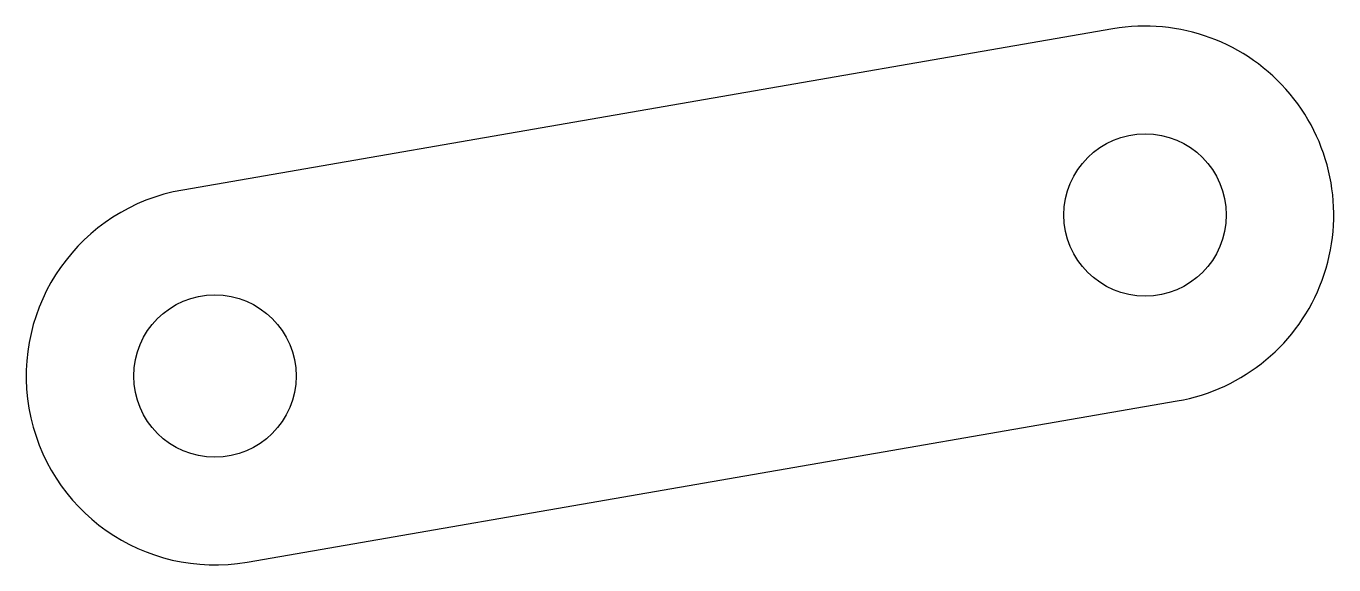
# Model space of a CAD drawing. Header units: inches. Extents: x -0.63 to 0.76, y -0.35 to 0.22.
import ezdxf

# ---------------------------------------------------------------- set-up
doc = ezdxf.new("R2010")
doc.units = ezdxf.units.IN
doc.header["$MEASUREMENT"] = 0

msp = doc.modelspace()

# ---------------------------------------------------------------- linework, layer by layer
msp.add_lwpolyline([(0.5893, -0.1742, 1), (0.521, 0.2199), (-0.4643, 0.0492, 1), (-0.396, -0.3449)], format="xyb", close=True)
for centre in [(0.5552, 0.0228), (-0.4302, -0.1478)]:
    msp.add_circle(centre, 0.086)

doc.saveas('drawing.dxf')
